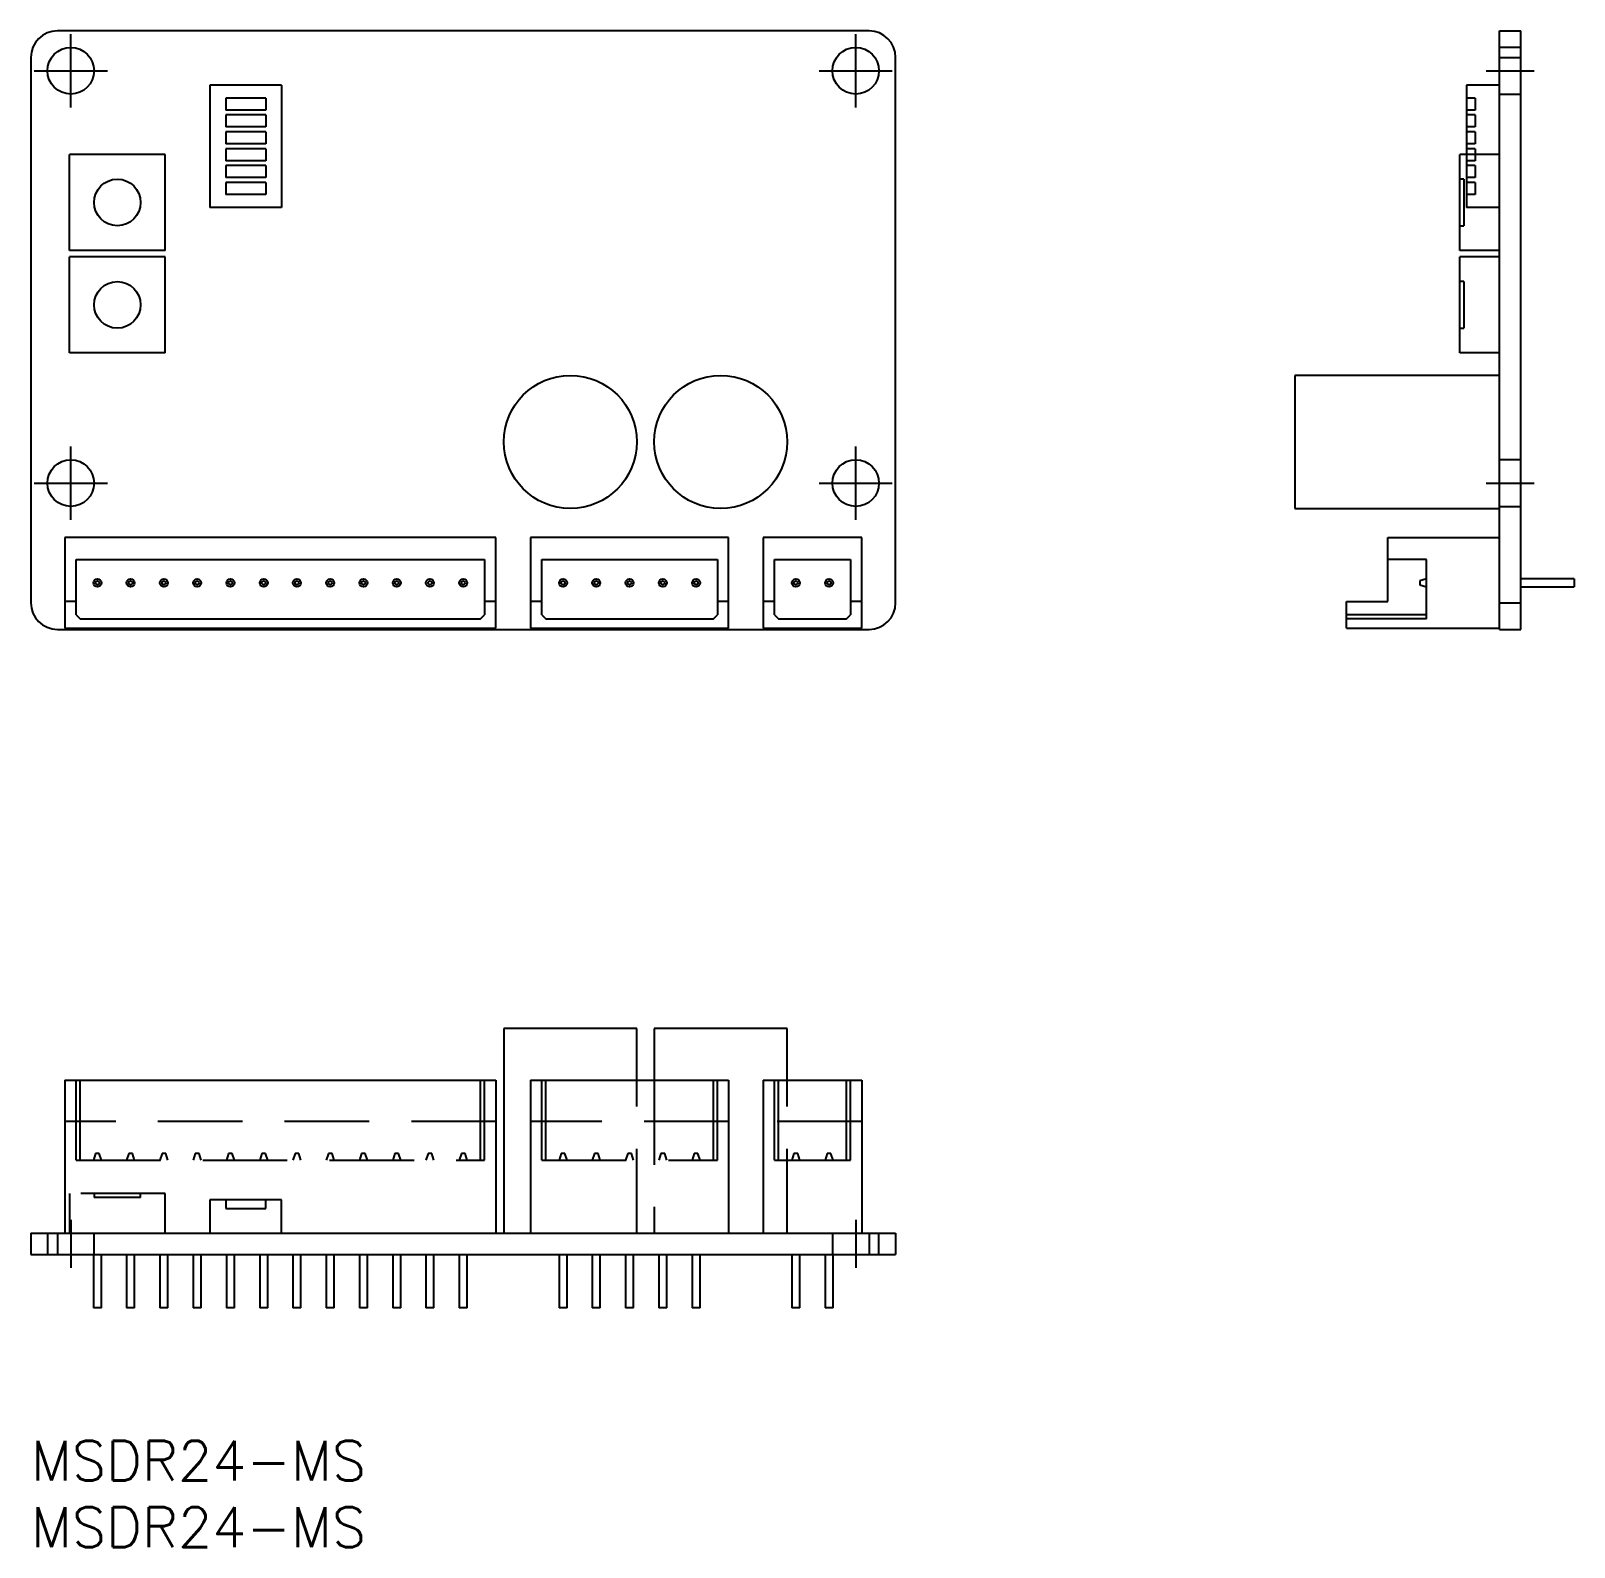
# Model space of a CAD drawing. Extents: x 0 to 116, y -8 to 106.
import ezdxf

# ---------------------------------------------------------------- set-up
doc = ezdxf.new("R2010")
doc.units = 0
doc.header["$LTSCALE"] = 0.5
doc.linetypes.add('CENTER', pattern=[50.8, 31.75, -6.35, 6.35, -6.35])
doc.linetypes.add('DASHED', pattern=[19.05, 12.7, -6.35])
for name, color, linetype in [('MSM_CENTER', 1, 'CENTER'), ('MSM_CONTINUOUS', 7, 'CONTINUOUS'), ('MSM_DASHED', 4, 'DASHED'), ('MSM_PART_NUMBER', 7, 'CONTINUOUS')]:
    doc.layers.add(name, color=color, linetype=linetype)
doc.styles.get("Standard").update_dxf_attribs({"font": 'txt.shx', "height": 3, "bigfont": 'bigfont.shx'})

msp = doc.modelspace()

# ---------------------------------------------------------------- linework, layer by layer
at = {"layer": 'MSM_CENTER'}
for p, q in [((3, 100.25), (3, 105.75)), ((62, 100.25), (62, 105.75)), ((0.25, 103), (5.75, 103)), ((59.25, 103), (64.75, 103)), ((109.4, 103), (113, 103)), ((3, 69.25), (3, 74.75)), ((62, 69.25), (62, 74.75)), ((0.25, 72), (5.75, 72)), ((59.25, 72), (64.75, 72)), ((109.4, 72), (113, 72)), ((3, 16.6), (3, 13)), ((62, 16.6), (62, 13))]:
    msp.add_line(p, q, dxfattribs=at)
at = {"layer": 'MSM_CONTINUOUS'}
for p, q in [((63, 106), (2, 106)), ((110.4, 106), (112, 106)), ((110.4, 61), (110.4, 106)), ((112, 61), (112, 106)), ((0, 104), (0, 63)), ((65, 63), (65, 104)), ((110.4, 104), (112, 104)), ((18.85, 101.93), (13.45, 101.93)), ((13.45, 101.93), (13.45, 92.73)), ((14.65, 100.95), (14.65, 100.05)), ((17.65, 100.95), (14.65, 100.95)), ((17.65, 100.95), (17.65, 100.05)), ((18.85, 101.93), (18.85, 92.73)), ((107.9, 101.93), (107.9, 92.73)), ((110.4, 101.93), (107.9, 101.93)), ((17.65, 100.05), (14.65, 100.05)), ((14.65, 99.68), (14.65, 98.78)), ((17.65, 99.68), (14.65, 99.68)), ((17.65, 98.78), (14.65, 98.78)), ((17.65, 99.68), (17.65, 98.78)), ((14.65, 98.41), (14.65, 97.51)), ((17.65, 98.41), (14.65, 98.41)), ((17.65, 97.51), (14.65, 97.51)), ((17.65, 98.41), (17.65, 97.51)), ((10.1, 96.7), (2.9, 96.7)), ((2.9, 89.5), (2.9, 96.7)), ((10.1, 89.5), (10.1, 96.7)), ((14.65, 97.14), (14.65, 96.24)), ((17.65, 97.14), (14.65, 97.14)), ((17.65, 97.14), (17.65, 96.24)), ((107.4, 89.5), (107.4, 96.7)), ((107.9, 96.7), (107.4, 96.7)), ((17.65, 96.24), (14.65, 96.24)), ((14.65, 95.87), (14.65, 94.97)), ((17.65, 95.87), (14.65, 95.87)), ((17.65, 95.87), (17.65, 94.97)), ((17.65, 94.97), (14.65, 94.97)), ((14.65, 94.6), (14.65, 93.7)), ((17.65, 94.6), (14.65, 94.6)), ((17.65, 94.6), (17.65, 93.7)), ((17.65, 93.7), (14.65, 93.7)), ((18.85, 92.73), (13.45, 92.73)), ((110.4, 92.73), (107.9, 92.73)), ((10.1, 89.5), (2.9, 89.5)), ((110.4, 89.5), (107.4, 89.5)), ((10.1, 89), (2.9, 89)), ((2.9, 81.8), (2.9, 89)), ((10.1, 81.8), (10.1, 89)), ((107.4, 81.8), (107.4, 89)), ((110.4, 89), (107.4, 89)), ((10.1, 81.8), (2.9, 81.8)), ((110.4, 81.8), (107.4, 81.8)), ((95, 80.1), (95, 70.1)), ((110.4, 80.1), (95, 80.1)), ((95, 70.1), (110.4, 70.1)), ((2.55, 67.9), (2.55, 61.1)), ((34.95, 67.9), (2.55, 67.9)), ((34.95, 61.1), (34.95, 67.9)), ((37.55, 67.9), (37.55, 61.1)), ((52.45, 67.9), (37.55, 67.9)), ((52.45, 61.1), (52.45, 67.9)), ((55.05, 67.9), (55.05, 61.1)), ((62.45, 67.9), (55.05, 67.9)), ((62.45, 61.1), (62.45, 67.9)), ((102, 67.9), (110.4, 67.9)), ((102, 63.1), (102, 67.9)), ((3.4, 62.1), (3.4, 66.25)), ((3.4, 66.25), (34.1, 66.25)), ((34.1, 66.25), (34.1, 62.1)), ((38.4, 62.1), (38.4, 66.25)), ((38.4, 66.25), (51.6, 66.25)), ((51.6, 66.25), (51.6, 62.1)), ((55.9, 62.1), (55.9, 66.25)), ((55.9, 66.25), (61.6, 66.25)), ((61.6, 66.25), (61.6, 62.1)), ((116, 64.8), (112, 64.8)), ((112, 64.2), (116, 64.2)), ((116, 64.8), (116, 64.2)), ((3.4, 63.1), (2.55, 63.1)), ((34.95, 63.1), (34.1, 63.1)), ((38.4, 63.1), (37.55, 63.1)), ((52.45, 63.1), (51.6, 63.1)), ((55.9, 63.1), (55.05, 63.1)), ((62.45, 63.1), (61.6, 63.1)), ((98.9, 63.1), (102, 63.1)), ((98.9, 61.1), (98.9, 63.1)), ((110.4, 63), (112, 63)), ((3.4, 62.1), (3.7, 61.8)), ((3.7, 61.8), (33.8, 61.8)), ((33.8, 61.8), (34.1, 62.1)), ((38.4, 62.1), (38.7, 61.8)), ((38.7, 61.8), (51.3, 61.8)), ((51.3, 61.8), (51.6, 62.1)), ((55.9, 62.1), (56.2, 61.8)), ((56.2, 61.8), (61.3, 61.8)), ((61.3, 61.8), (61.6, 62.1)), ((2, 61), (63, 61)), ((2.55, 61.1), (34.95, 61.1)), ((37.55, 61.1), (52.45, 61.1)), ((55.05, 61.1), (62.45, 61.1)), ((98.9, 61.1), (110.4, 61.1)), ((110.4, 61), (112, 61)), ((35.55, 31), (35.55, 15.6)), ((45.55, 31), (35.55, 31)), ((45.55, 27.1), (45.55, 31)), ((46.85, 31), (46.85, 27.1)), ((56.85, 31), (46.85, 31)), ((56.85, 27.1), (56.85, 31)), ((2.55, 27.1), (34.95, 27.1)), ((2.55, 27.1), (2.55, 15.6)), ((34.95, 27.1), (34.95, 15.6)), ((37.55, 27.1), (37.55, 15.6)), ((37.55, 27.1), (52.45, 27.1)), ((52.45, 27.1), (52.45, 15.6)), ((55.05, 27.1), (55.05, 15.6)), ((55.05, 27.1), (62.45, 27.1)), ((62.45, 27.1), (62.45, 15.6)), ((0, 15.6), (65, 15.6)), ((0, 15.6), (0, 14)), ((2, 15.6), (2, 14)), ((63, 15.6), (63, 14)), ((65, 15.6), (65, 14)), ((0, 14), (65, 14)), ((4.7, 14), (4.7, 10)), ((5.3, 10), (5.3, 14)), ((7.2, 14), (7.2, 10)), ((7.8, 10), (7.8, 14)), ((9.7, 14), (9.7, 10)), ((10.3, 10), (10.3, 14)), ((12.2, 14), (12.2, 10)), ((12.8, 10), (12.8, 14)), ((14.7, 14), (14.7, 10)), ((15.3, 10), (15.3, 14)), ((17.2, 14), (17.2, 10)), ((17.8, 10), (17.8, 14)), ((19.7, 14), (19.7, 10)), ((20.3, 10), (20.3, 14)), ((22.2, 14), (22.2, 10)), ((22.8, 10), (22.8, 14)), ((24.7, 14), (24.7, 10)), ((25.3, 10), (25.3, 14)), ((27.2, 14), (27.2, 10)), ((27.8, 10), (27.8, 14)), ((29.7, 14), (29.7, 10)), ((30.3, 10), (30.3, 14)), ((32.2, 14), (32.2, 10)), ((32.8, 10), (32.8, 14)), ((39.7, 14), (39.7, 10)), ((40.3, 10), (40.3, 14)), ((42.2, 14), (42.2, 10)), ((42.8, 10), (42.8, 14)), ((44.7, 14), (44.7, 10)), ((45.3, 10), (45.3, 14)), ((47.2, 14), (47.2, 10)), ((47.8, 10), (47.8, 14)), ((49.7, 14), (49.7, 10)), ((50.3, 10), (50.3, 14)), ((57.2, 14), (57.2, 10)), ((57.8, 10), (57.8, 14)), ((59.7, 14), (59.7, 10)), ((60.3, 10), (60.3, 14)), ((5.3, 10), (4.7, 10)), ((7.8, 10), (7.2, 10)), ((10.3, 10), (9.7, 10)), ((12.8, 10), (12.2, 10)), ((15.3, 10), (14.7, 10)), ((17.8, 10), (17.2, 10)), ((20.3, 10), (19.7, 10)), ((22.8, 10), (22.2, 10)), ((25.3, 10), (24.7, 10)), ((27.8, 10), (27.2, 10)), ((30.3, 10), (29.7, 10)), ((32.8, 10), (32.2, 10)), ((40.3, 10), (39.7, 10)), ((42.8, 10), (42.2, 10)), ((45.3, 10), (44.7, 10)), ((47.8, 10), (47.2, 10)), ((50.3, 10), (49.7, 10)), ((57.8, 10), (57.2, 10)), ((60.3, 10), (59.7, 10))]:
    msp.add_line(p, q, dxfattribs=at)
for centre, radius in [((3, 103), 1.75), ((62, 103), 1.75), ((6.5, 93.1), 1.75), ((6.5, 85.4), 1.75), ((40.55, 75.1), 5), ((51.85, 75.1), 5), ((3, 72), 1.75), ((62, 72), 1.75), ((5, 64.5), 0.3), ((5, 64.5), 0.14), ((7.5, 64.5), 0.3), ((7.5, 64.5), 0.14), ((10, 64.5), 0.3), ((10, 64.5), 0.14), ((12.5, 64.5), 0.3), ((12.5, 64.5), 0.14), ((15, 64.5), 0.3), ((15, 64.5), 0.14), ((17.5, 64.5), 0.3), ((17.5, 64.5), 0.14), ((20, 64.5), 0.3), ((20, 64.5), 0.14), ((22.5, 64.5), 0.3), ((22.5, 64.5), 0.14), ((25, 64.5), 0.3), ((25, 64.5), 0.14), ((27.5, 64.5), 0.3), ((27.5, 64.5), 0.14), ((30, 64.5), 0.3), ((30, 64.5), 0.14), ((32.5, 64.5), 0.3), ((32.5, 64.5), 0.14), ((40, 64.5), 0.3), ((40, 64.5), 0.14), ((42.5, 64.5), 0.3), ((42.5, 64.5), 0.14), ((45, 64.5), 0.3), ((45, 64.5), 0.14), ((47.5, 64.5), 0.3), ((47.5, 64.5), 0.14), ((50, 64.5), 0.3), ((50, 64.5), 0.14), ((57.5, 64.5), 0.3), ((57.5, 64.5), 0.14), ((60, 64.5), 0.3), ((60, 64.5), 0.14)]:
    msp.add_circle(centre, radius, dxfattribs=at)
for centre, start, end in [((2, 104), 90, 180), ((63, 104), 360, 90), ((2, 63), 180, 270), ((63, 63), 270, 0)]:
    msp.add_arc(centre, 2, start, end, dxfattribs=at)
at = {"layer": 'MSM_DASHED'}
for p, q in [((112, 104.75), (110.4, 104.75)), ((108.55, 100.95), (107.9, 100.95)), ((108.55, 100.95), (108.55, 100.05)), ((110.4, 101.25), (112, 101.25)), ((108.55, 100.05), (107.9, 100.05)), ((108.55, 99.68), (107.9, 99.68)), ((108.55, 98.78), (107.9, 98.78)), ((108.55, 99.68), (108.55, 98.78)), ((108.55, 98.41), (107.9, 98.41)), ((108.55, 97.51), (107.9, 97.51)), ((108.55, 98.41), (108.55, 97.51)), ((108.55, 97.14), (107.9, 97.14)), ((110.4, 96.7), (107.9, 96.7)), ((108.55, 97.14), (108.55, 96.24)), ((108.55, 96.24), (107.9, 96.24)), ((108.55, 95.87), (107.9, 95.87)), ((108.55, 95.87), (108.55, 94.97)), ((107.7, 94.85), (107.4, 94.85)), ((107.7, 94.85), (107.7, 91.35)), ((108.55, 94.97), (107.9, 94.97)), ((108.55, 94.6), (107.9, 94.6)), ((108.55, 94.6), (108.55, 93.7)), ((108.55, 93.7), (107.9, 93.7)), ((107.4, 91.35), (107.7, 91.35)), ((107.7, 87.15), (107.4, 87.15)), ((107.7, 87.15), (107.7, 83.65)), ((107.4, 83.65), (107.7, 83.65)), ((112, 73.75), (110.4, 73.75)), ((110.4, 70.25), (112, 70.25)), ((104.91, 66.25), (102, 66.25)), ((104.91, 61.8), (104.91, 66.25)), ((104.91, 64.8), (104.4, 64.64)), ((104.4, 64.64), (104.4, 64.36)), ((104.4, 64.36), (104.91, 64.2)), ((104.91, 62.1), (98.9, 62.1)), ((104.91, 61.8), (98.9, 61.8)), ((3.4, 21.09), (3.4, 27.1)), ((3.7, 21.09), (3.7, 27.1)), ((33.8, 21.09), (33.8, 27.1)), ((34.1, 21.09), (34.1, 27.1)), ((38.4, 21.09), (38.4, 27.1)), ((38.7, 21.09), (38.7, 27.1)), ((45.55, 15.6), (45.55, 27.1)), ((46.85, 27.1), (46.85, 15.6)), ((51.3, 21.09), (51.3, 27.1)), ((51.6, 21.09), (51.6, 27.1)), ((55.9, 21.09), (55.9, 27.1)), ((56.2, 21.09), (56.2, 27.1)), ((56.85, 15.6), (56.85, 27.1)), ((61.3, 21.09), (61.3, 27.1)), ((61.6, 21.09), (61.6, 27.1)), ((34.95, 24), (2.55, 24)), ((52.45, 24), (37.55, 24)), ((62.45, 24), (55.05, 24)), ((3.4, 21.09), (34.1, 21.09)), ((4.86, 21.6), (4.7, 21.09)), ((5.14, 21.6), (4.86, 21.6)), ((5.3, 21.09), (5.14, 21.6)), ((7.36, 21.6), (7.2, 21.09)), ((7.64, 21.6), (7.36, 21.6)), ((7.8, 21.09), (7.64, 21.6)), ((9.86, 21.6), (9.7, 21.09)), ((10.14, 21.6), (9.86, 21.6)), ((10.3, 21.09), (10.14, 21.6)), ((12.36, 21.6), (12.2, 21.09)), ((12.64, 21.6), (12.36, 21.6)), ((12.8, 21.09), (12.64, 21.6)), ((14.86, 21.6), (14.7, 21.09)), ((15.14, 21.6), (14.86, 21.6)), ((15.3, 21.09), (15.14, 21.6)), ((17.36, 21.6), (17.2, 21.09)), ((17.64, 21.6), (17.36, 21.6)), ((17.8, 21.09), (17.64, 21.6)), ((19.86, 21.6), (19.7, 21.09)), ((20.14, 21.6), (19.86, 21.6)), ((20.3, 21.09), (20.14, 21.6)), ((22.36, 21.6), (22.2, 21.09)), ((22.64, 21.6), (22.36, 21.6)), ((22.8, 21.09), (22.64, 21.6)), ((24.86, 21.6), (24.7, 21.09)), ((25.14, 21.6), (24.86, 21.6)), ((25.3, 21.09), (25.14, 21.6)), ((27.36, 21.6), (27.2, 21.09)), ((27.64, 21.6), (27.36, 21.6)), ((27.8, 21.09), (27.64, 21.6)), ((29.86, 21.6), (29.7, 21.09)), ((30.14, 21.6), (29.86, 21.6)), ((30.3, 21.09), (30.14, 21.6)), ((32.36, 21.6), (32.2, 21.09)), ((32.64, 21.6), (32.36, 21.6)), ((32.8, 21.09), (32.64, 21.6)), ((38.4, 21.09), (51.6, 21.09)), ((39.86, 21.6), (39.7, 21.09)), ((40.14, 21.6), (39.86, 21.6)), ((40.3, 21.09), (40.14, 21.6)), ((42.36, 21.6), (42.2, 21.09)), ((42.64, 21.6), (42.36, 21.6)), ((42.8, 21.09), (42.64, 21.6)), ((44.86, 21.6), (44.7, 21.09)), ((45.14, 21.6), (44.86, 21.6)), ((45.3, 21.09), (45.14, 21.6)), ((47.36, 21.6), (47.2, 21.09)), ((47.64, 21.6), (47.36, 21.6)), ((47.8, 21.09), (47.64, 21.6)), ((49.86, 21.6), (49.7, 21.09)), ((50.14, 21.6), (49.86, 21.6)), ((50.3, 21.09), (50.14, 21.6)), ((55.9, 21.09), (61.6, 21.09)), ((57.36, 21.6), (57.2, 21.09)), ((57.64, 21.6), (57.36, 21.6)), ((57.8, 21.09), (57.64, 21.6)), ((59.86, 21.6), (59.7, 21.09)), ((60.14, 21.6), (59.86, 21.6)), ((60.3, 21.09), (60.14, 21.6)), ((10.1, 18.6), (2.9, 18.6)), ((2.9, 18.6), (2.9, 15.6)), ((4.75, 18.6), (4.75, 18.3)), ((8.25, 18.3), (8.25, 18.6)), ((10.1, 15.6), (10.1, 18.6)), ((8.25, 18.3), (4.75, 18.3)), ((18.85, 18.1), (13.45, 18.1)), ((13.45, 18.1), (13.45, 15.6)), ((14.65, 18.1), (14.65, 17.45)), ((14.65, 17.45), (17.65, 17.45)), ((17.65, 17.45), (17.65, 18.1)), ((18.85, 15.6), (18.85, 18.1)), ((1.25, 15.6), (1.25, 14)), ((4.75, 14), (4.75, 15.6)), ((60.25, 15.6), (60.25, 14)), ((63.75, 14), (63.75, 15.6))]:
    msp.add_line(p, q, dxfattribs=at)

# ---------------------------------------------------------------- texts
at = {"layer": 'MSM_PART_NUMBER'}
for p in [(0, -3), (0, -8)]:
    msp.add_text('MSDR24-MS', height=3, dxfattribs=at).set_placement(p)

doc.saveas('drawing.dxf')
